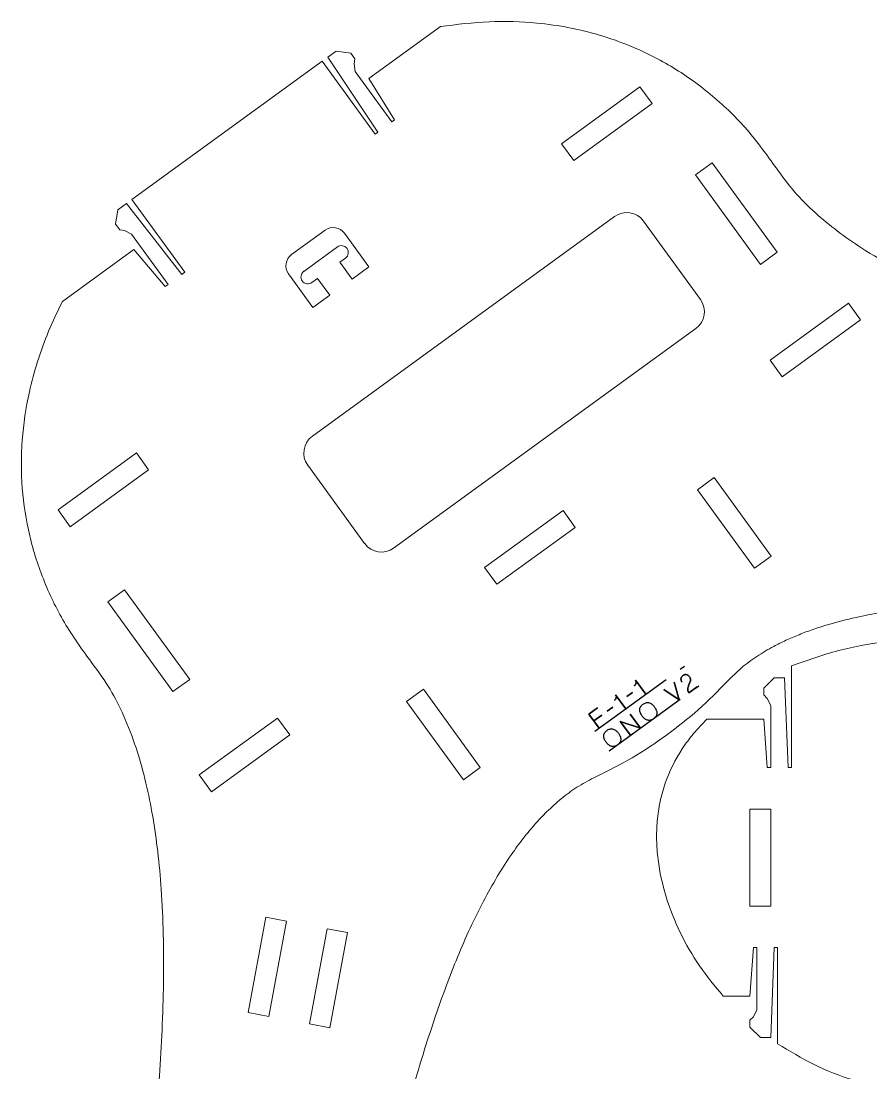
# Model space of a CAD drawing. Header units: millimetres. Extents: x 8 to 591, y 12 to 890.
# Drawn here: x 8 to 130.9, y 288.2 to 440.2 of the extents above; entities that cross this region are included whole.
import ezdxf

# ---------------------------------------------------------------- set-up
doc = ezdxf.new("R2010")
doc.units = ezdxf.units.MM
doc.linetypes.add('CENTERX2', pattern=[20.32, 12.7, -2.54, 2.54, -2.54])

msp = doc.modelspace()

# ---------------------------------------------------------------- linework, layer by layer
at = {"color": 7, "linetype": 'Continuous', "lineweight": 15}
for p, q in [((58.31, 431.94), (68.66, 439.45)), ((52.36, 435.03), (53.57, 435.91)), ((59.6, 424.21), (52.36, 435.03)), ((53.57, 435.91), (55.67, 435.58)), ((55.67, 435.58), (56.26, 434.77)), ((56.26, 434.77), (56.15, 434.07)), ((24.05, 414.45), (51.55, 434.44)), ((51.55, 434.44), (59.19, 423.92)), ((56.15, 434.07), (56.33, 432.97)), ((56.33, 432.97), (61.62, 425.68)), ((62.02, 425.98), (58.31, 431.94)), ((97.5, 430.74), (86.17, 422.51)), ((99.26, 428.31), (97.5, 430.74)), ((99.26, 428.31), (87.94, 420.08)), ((61.62, 425.68), (62.02, 425.98)), ((59.19, 423.92), (59.6, 424.21)), ((87.94, 420.08), (86.17, 422.51)), ((105.51, 418.02), (107.94, 419.78)), ((107.94, 419.78), (117.34, 406.84)), ((105.51, 418.02), (114.91, 405.07)), ((23.24, 413.87), (22.02, 412.98)), ((31.28, 403.64), (23.24, 413.87)), ((24.05, 414.45), (31.69, 403.94)), ((22.02, 412.98), (21.69, 410.89)), ((50.13, 380.25), (93.82, 411.99)), ((21.69, 410.89), (22.28, 410.08)), ((98.01, 411.33), (106.24, 400)), ((22.28, 410.08), (22.98, 409.97)), ((22.98, 409.97), (23.97, 409.45)), ((23.97, 409.45), (29.26, 402.17)), ((51.98, 410.03), (47.13, 406.5)), ((58.3, 404.73), (54.77, 409.59)), ((48.89, 404.07), (53.74, 407.6)), ((24.34, 407.25), (13.99, 399.73)), ((28.85, 401.88), (24.34, 407.25)), ((54.92, 405.98), (54.11, 405.4)), ((114.91, 405.07), (117.34, 406.84)), ((54.11, 405.4), (55.87, 402.97)), ((55.87, 402.97), (58.3, 404.73)), ((31.69, 403.94), (31.28, 403.64)), ((46.68, 403.71), (50.21, 398.85)), ((50.87, 403.04), (50.07, 402.46)), ((52.64, 400.62), (50.87, 403.04)), ((29.26, 402.17), (28.85, 401.88)), ((50.21, 398.85), (52.64, 400.62)), ((127.63, 399.48), (116.3, 391.25)), ((129.39, 397.05), (127.63, 399.48)), ((129.39, 397.05), (118.07, 388.82)), ((105.57, 395.81), (61.88, 364.07)), ((118.07, 388.82), (116.3, 391.25)), ((13.36, 369.61), (24.69, 377.84)), ((26.45, 375.41), (24.69, 377.84)), ((57.69, 364.74), (49.47, 376.06)), ((15.13, 367.18), (26.45, 375.41)), ((108.24, 374.27), (105.82, 372.51)), ((116.47, 362.94), (108.24, 374.27)), ((114.05, 361.18), (105.82, 372.51)), ((15.13, 367.18), (13.36, 369.61)), ((75.04, 361.27), (86.37, 369.5)), ((88.13, 367.07), (86.37, 369.5)), ((76.81, 358.85), (88.13, 367.07)), ((116.47, 362.94), (114.05, 361.18)), ((76.81, 358.85), (75.04, 361.27)), ((22.99, 358.06), (20.56, 356.3)), ((22.99, 358.06), (32.39, 345.12)), ((20.56, 356.3), (29.97, 343.36)), ((119.4, 332.36), (119.4, 347.07)), ((32.39, 345.12), (29.97, 343.36)), ((116.9, 345.36), (115.4, 343.86)), ((118.4, 345.36), (116.9, 345.36)), ((118.9, 332.36), (118.4, 345.36)), ((63.75, 341.94), (66.18, 343.71)), ((74.4, 332.38), (66.18, 343.71)), ((115.4, 343.86), (115.4, 342.86)), ((115.4, 342.86), (115.9, 342.36)), ((115.9, 342.36), (116.4, 341.36)), ((71.98, 330.62), (63.75, 341.94)), ((116.4, 341.36), (116.4, 332.36)), ((33.78, 331.3), (45.11, 339.52)), ((46.87, 337.1), (45.11, 339.52)), ((115.4, 339.36), (107.16, 339.36)), ((115.9, 332.36), (115.4, 339.36)), ((35.55, 328.87), (46.87, 337.1)), ((71.98, 330.62), (74.4, 332.38)), ((116.4, 332.36), (115.9, 332.36)), ((119.4, 332.36), (118.9, 332.36)), ((35.55, 328.87), (33.78, 331.3)), ((116.4, 326.36), (113.4, 326.36)), ((113.4, 326.36), (113.4, 312.36)), ((116.4, 326.36), (116.4, 312.36)), ((116.4, 312.36), (113.4, 312.36)), ((40.87, 296.96), (43.42, 310.73)), ((43.42, 310.73), (46.37, 310.18)), ((43.82, 296.42), (46.37, 310.18)), ((49.72, 295.32), (52.27, 309.09)), ((55.22, 308.54), (52.27, 309.09)), ((52.67, 294.77), (55.22, 308.54)), ((113.9, 306.36), (113.4, 299.36)), ((114.4, 306.36), (113.9, 306.36)), ((114.4, 297.36), (114.4, 306.36)), ((116.9, 306.36), (116.4, 293.36)), ((117.4, 306.36), (116.9, 306.36)), ((117.4, 292.47), (117.4, 306.36)), ((113.4, 299.36), (109.51, 299.36)), ((40.87, 296.96), (43.82, 296.42)), ((113.9, 296.36), (114.4, 297.36)), ((52.67, 294.77), (49.72, 295.32)), ((113.4, 295.86), (113.9, 296.36)), ((113.4, 294.86), (113.4, 295.86)), ((114.9, 293.36), (113.4, 294.86)), ((116.4, 293.36), (114.9, 293.36))]:
    msp.add_line(p, q, dxfattribs=at)
at = {"color": 7, "linetype": 'CENTERX2'}
for p, q in [((90.99, 337.63), (103.93, 347.03)), ((93.04, 334.8), (105.99, 344.2))]:
    msp.add_line(p, q, dxfattribs=at)
at = {"color": 7, "linetype": 'Continuous', "flags": 128}
for points in [[(104.57, 343.17), (104.52, 343.25), (104.48, 343.33), (104.45, 343.4), (104.43, 343.47), (104.41, 343.53), (104.4, 343.6), (104.4, 343.66), (104.4, 343.73), (104.4, 343.79), (104.41, 343.85), (104.43, 343.91), (104.45, 343.97), (104.49, 344.09), (104.53, 344.22), (104.53, 344.22), (104.78, 344.88), (104.78, 344.88), (104.79, 344.94), (104.8, 344.99), (104.81, 345.03), (104.81, 345.08), (104.8, 345.17), (104.77, 345.25), (104.74, 345.33), (104.69, 345.41), (104.64, 345.48), (104.59, 345.55), (104.59, 345.55), (104.56, 345.59), (104.53, 345.62), (104.49, 345.66), (104.45, 345.69), (104.41, 345.72), (104.36, 345.75), (104.31, 345.77), (104.25, 345.79), (104.19, 345.81), (104.13, 345.81), (104.07, 345.81), (104, 345.81), (103.93, 345.79), (103.86, 345.76), (103.79, 345.73), (103.71, 345.68), (103.71, 345.68), (103.64, 345.62), (103.58, 345.56), (103.53, 345.5), (103.49, 345.44), (103.47, 345.38), (103.44, 345.31), (103.43, 345.25), (103.42, 345.18), (103.42, 345.12), (103.43, 345.06), (103.44, 344.99), (103.46, 344.93), (103.49, 344.87), (103.52, 344.81), (103.55, 344.75), (103.59, 344.7), (103.59, 344.7), (103.55, 344.75), (103.52, 344.81), (103.49, 344.87), (103.46, 344.93), (103.44, 344.99), (103.43, 345.06), (103.42, 345.12), (103.42, 345.18), (103.43, 345.25), (103.44, 345.31), (103.47, 345.38), (103.49, 345.44), (103.53, 345.5), (103.58, 345.56), (103.64, 345.62), (103.71, 345.68), (103.71, 345.68), (103.79, 345.73), (103.86, 345.76), (103.93, 345.79), (104, 345.81), (104.07, 345.81), (104.13, 345.81), (104.19, 345.81), (104.25, 345.79), (104.31, 345.77), (104.36, 345.75), (104.41, 345.72), (104.45, 345.69), (104.49, 345.66), (104.53, 345.62), (104.56, 345.59), (104.59, 345.55), (104.59, 345.55), (104.64, 345.48), (104.69, 345.41), (104.74, 345.33), (104.77, 345.25), (104.8, 345.17), (104.81, 345.08), (104.81, 345.03), (104.8, 344.99), (104.79, 344.94), (104.78, 344.88), (104.78, 344.88), (104.53, 344.22), (104.53, 344.22), (104.49, 344.09), (104.45, 343.97), (104.43, 343.91), (104.41, 343.85), (104.4, 343.79), (104.4, 343.73), (104.4, 343.66), (104.4, 343.6), (104.41, 343.53), (104.43, 343.47), (104.45, 343.4), (104.48, 343.33), (104.52, 343.25), (104.57, 343.17), (104.57, 343.17), (105.78, 344.05), (105.78, 344.05), (104.57, 343.17)], [(96.86, 344.98), (96.9, 344.92), (96.93, 344.86), (96.95, 344.79), (96.96, 344.73), (96.96, 344.67), (96.95, 344.61), (96.94, 344.56), (96.92, 344.5), (96.9, 344.45), (96.87, 344.41), (96.85, 344.36), (96.81, 344.32), (96.78, 344.28), (96.75, 344.25), (96.72, 344.22), (96.7, 344.2), (96.7, 344.2), (96.72, 344.22), (96.75, 344.25), (96.78, 344.28), (96.81, 344.32), (96.85, 344.36), (96.87, 344.41), (96.9, 344.45), (96.92, 344.5), (96.94, 344.56), (96.95, 344.61), (96.96, 344.67), (96.96, 344.73), (96.95, 344.79), (96.93, 344.86), (96.9, 344.92), (96.86, 344.98), (96.86, 344.98), (98.33, 342.96), (98.33, 342.96), (96.86, 344.98)], [(103.16, 342.14), (100.95, 343.63), (100.95, 343.63), (103.16, 342.14), (103.16, 342.14), (102.42, 344.7), (102.42, 344.7), (103.16, 342.14)], [(93.98, 342.89), (94.02, 342.83), (94.05, 342.76), (94.07, 342.7), (94.08, 342.64), (94.08, 342.58), (94.07, 342.52), (94.06, 342.47), (94.04, 342.41), (94.02, 342.36), (94, 342.32), (93.97, 342.27), (93.94, 342.23), (93.9, 342.19), (93.87, 342.16), (93.85, 342.13), (93.82, 342.11), (93.82, 342.11), (93.85, 342.13), (93.87, 342.16), (93.9, 342.19), (93.94, 342.23), (93.97, 342.27), (94, 342.32), (94.02, 342.36), (94.04, 342.41), (94.06, 342.47), (94.07, 342.52), (94.08, 342.58), (94.08, 342.64), (94.07, 342.7), (94.05, 342.76), (94.02, 342.83), (93.98, 342.89), (93.98, 342.89), (95.45, 340.87), (95.45, 340.87), (93.98, 342.89)], [(96.44, 343.21), (95.62, 342.62), (95.62, 342.62), (96.44, 343.21)], [(90.12, 340.09), (91.37, 341), (91.37, 341), (90.12, 340.09), (90.12, 340.09), (91.59, 338.07), (91.59, 338.07), (90.12, 340.09)], [(93.56, 341.12), (92.75, 340.53), (92.75, 340.53), (93.56, 341.12)], [(99.47, 339.42), (99.37, 339.36), (99.28, 339.31), (99.18, 339.26), (99.08, 339.23), (98.98, 339.2), (98.88, 339.19), (98.77, 339.19), (98.67, 339.2), (98.56, 339.22), (98.46, 339.26), (98.35, 339.32), (98.24, 339.38), (98.19, 339.42), (98.14, 339.47), (98.08, 339.51), (98.03, 339.57), (97.98, 339.62), (97.92, 339.69), (97.87, 339.75), (97.82, 339.82), (97.82, 339.82), (97.77, 339.9), (97.72, 339.97), (97.68, 340.04), (97.64, 340.1), (97.61, 340.17), (97.58, 340.24), (97.55, 340.3), (97.53, 340.37), (97.5, 340.49), (97.48, 340.61), (97.47, 340.72), (97.48, 340.83), (97.5, 340.94), (97.54, 341.04), (97.58, 341.13), (97.64, 341.22), (97.7, 341.3), (97.77, 341.38), (97.85, 341.46), (97.94, 341.52), (97.94, 341.52), (98.03, 341.59), (98.13, 341.64), (98.23, 341.69), (98.33, 341.72), (98.43, 341.75), (98.53, 341.76), (98.64, 341.76), (98.74, 341.75), (98.85, 341.72), (98.95, 341.68), (99.06, 341.63), (99.17, 341.56), (99.22, 341.52), (99.28, 341.48), (99.33, 341.43), (99.39, 341.37), (99.44, 341.32), (99.49, 341.25), (99.54, 341.19), (99.6, 341.12), (99.6, 341.12), (99.65, 341.05), (99.69, 340.97), (99.74, 340.9), (99.78, 340.84), (99.81, 340.77), (99.84, 340.7), (99.86, 340.64), (99.89, 340.58), (99.92, 340.45), (99.93, 340.33), (99.94, 340.22), (99.93, 340.11), (99.91, 340.01), (99.87, 339.91), (99.83, 339.82), (99.77, 339.73), (99.71, 339.65), (99.64, 339.57), (99.56, 339.49)], [(99.47, 339.42), (99.37, 339.36), (99.28, 339.31), (99.18, 339.26), (99.08, 339.23), (98.98, 339.2), (98.88, 339.19), (98.77, 339.19), (98.67, 339.2), (98.56, 339.22), (98.46, 339.26), (98.35, 339.32), (98.24, 339.38), (98.19, 339.42), (98.14, 339.47), (98.08, 339.51), (98.03, 339.57), (97.98, 339.62), (97.92, 339.69), (97.87, 339.75), (97.82, 339.82), (97.82, 339.82), (97.77, 339.9), (97.72, 339.97), (97.68, 340.04), (97.64, 340.1), (97.61, 340.17), (97.58, 340.24), (97.55, 340.3), (97.53, 340.37), (97.5, 340.49), (97.48, 340.61), (97.47, 340.72), (97.48, 340.83), (97.5, 340.94), (97.54, 341.04), (97.58, 341.13), (97.64, 341.22), (97.7, 341.3), (97.77, 341.38), (97.85, 341.46), (97.94, 341.52), (97.94, 341.52), (98.03, 341.59), (98.13, 341.64), (98.23, 341.69), (98.33, 341.72), (98.43, 341.75), (98.53, 341.76), (98.64, 341.76), (98.74, 341.75), (98.85, 341.72), (98.95, 341.68), (99.06, 341.63), (99.17, 341.56), (99.22, 341.52), (99.28, 341.48), (99.33, 341.43), (99.39, 341.37), (99.44, 341.32), (99.49, 341.25), (99.54, 341.19), (99.6, 341.12), (99.6, 341.12), (99.65, 341.05), (99.69, 340.97), (99.74, 340.9), (99.78, 340.84), (99.81, 340.77), (99.84, 340.7), (99.86, 340.64), (99.89, 340.58), (99.92, 340.45), (99.93, 340.33), (99.94, 340.22), (99.93, 340.11), (99.91, 340.01), (99.87, 339.91), (99.83, 339.82), (99.77, 339.73), (99.71, 339.65), (99.64, 339.57), (99.56, 339.49), (99.47, 339.42)], [(90.84, 339.11), (91.97, 339.93), (91.97, 339.93), (90.84, 339.11)], [(94.64, 339.05), (97.55, 338.07), (97.55, 338.07), (96.08, 340.09), (96.08, 340.09), (97.55, 338.07), (97.55, 338.07), (94.64, 339.05), (94.64, 339.05), (96.11, 337.03), (96.11, 337.03), (94.64, 339.05)], [(94.26, 335.64), (94.16, 335.57), (94.07, 335.52), (93.97, 335.48), (93.87, 335.44), (93.77, 335.42), (93.67, 335.4), (93.56, 335.4), (93.46, 335.41), (93.35, 335.44), (93.25, 335.48), (93.14, 335.53), (93.03, 335.6), (92.98, 335.64), (92.92, 335.68), (92.87, 335.73), (92.82, 335.78), (92.76, 335.84), (92.71, 335.9), (92.66, 335.97), (92.6, 336.04), (92.6, 336.04), (92.55, 336.11), (92.51, 336.18), (92.46, 336.25), (92.43, 336.32), (92.39, 336.39), (92.36, 336.45), (92.34, 336.52), (92.32, 336.58), (92.29, 336.7), (92.27, 336.82), (92.26, 336.94), (92.27, 337.05), (92.29, 337.15), (92.32, 337.25), (92.37, 337.34), (92.42, 337.43), (92.49, 337.52), (92.56, 337.59), (92.64, 337.67), (92.73, 337.74), (92.73, 337.74), (92.82, 337.8), (92.92, 337.85), (93.02, 337.9), (93.12, 337.93), (93.22, 337.96), (93.32, 337.97), (93.42, 337.97), (93.53, 337.96), (93.64, 337.93), (93.74, 337.89), (93.85, 337.84), (93.96, 337.77), (94.01, 337.73), (94.07, 337.69), (94.12, 337.64), (94.17, 337.59), (94.23, 337.53), (94.28, 337.47), (94.33, 337.4), (94.39, 337.33), (94.39, 337.33), (94.44, 337.26), (94.48, 337.19), (94.53, 337.12), (94.56, 337.05), (94.6, 336.98), (94.63, 336.92), (94.65, 336.85), (94.67, 336.79), (94.7, 336.67), (94.72, 336.55), (94.73, 336.43), (94.72, 336.33), (94.69, 336.22), (94.66, 336.13), (94.62, 336.03), (94.56, 335.94), (94.5, 335.86), (94.42, 335.78), (94.34, 335.71)], [(94.26, 335.64), (94.16, 335.57), (94.07, 335.52), (93.97, 335.48), (93.87, 335.44), (93.77, 335.42), (93.67, 335.4), (93.56, 335.4), (93.46, 335.41), (93.35, 335.44), (93.25, 335.48), (93.14, 335.53), (93.03, 335.6), (92.98, 335.64), (92.92, 335.68), (92.87, 335.73), (92.82, 335.78), (92.76, 335.84), (92.71, 335.9), (92.66, 335.97), (92.6, 336.04), (92.6, 336.04), (92.55, 336.11), (92.51, 336.18), (92.46, 336.25), (92.43, 336.32), (92.39, 336.39), (92.36, 336.45), (92.34, 336.52), (92.32, 336.58), (92.29, 336.7), (92.27, 336.82), (92.26, 336.94), (92.27, 337.05), (92.29, 337.15), (92.32, 337.25), (92.37, 337.34), (92.42, 337.43), (92.49, 337.52), (92.56, 337.59), (92.64, 337.67), (92.73, 337.74), (92.73, 337.74), (92.82, 337.8), (92.92, 337.85), (93.02, 337.9), (93.12, 337.93), (93.22, 337.96), (93.32, 337.97), (93.42, 337.97), (93.53, 337.96), (93.64, 337.93), (93.74, 337.89), (93.85, 337.84), (93.96, 337.77), (94.01, 337.73), (94.07, 337.69), (94.12, 337.64), (94.17, 337.59), (94.23, 337.53), (94.28, 337.47), (94.33, 337.4), (94.39, 337.33), (94.39, 337.33), (94.44, 337.26), (94.48, 337.19), (94.53, 337.12), (94.56, 337.05), (94.6, 336.98), (94.63, 336.92), (94.65, 336.85), (94.67, 336.79), (94.7, 336.67), (94.72, 336.55), (94.73, 336.43), (94.72, 336.33), (94.69, 336.22), (94.66, 336.13), (94.62, 336.03), (94.56, 335.94), (94.5, 335.86), (94.42, 335.78), (94.34, 335.71), (94.26, 335.64)]]:
    msp.add_lwpolyline(points, dxfattribs=at)
at = {"color": 7, "linetype": 'Continuous', "lineweight": 15}
for centre, radius, start, end in [((95.58, 409.57), 3, 36, 126), ((53.16, 408.41), 2, 36, 126), ((54.33, 406.79), 1, 306, 126), ((48.3, 404.88), 2, 126, 216), ((49.48, 403.27), 1, 126, 306), ((103.81, 398.24), 3, 306, 36), ((51.89, 377.83), 3, 126, 216), ((60.12, 366.5), 3, 216, 306)]:
    msp.add_arc(centre, radius, start, end, dxfattribs=at)
for points, knots in [([(117.22, 418.97), (115.86, 420.87), (113.14, 424.65), (108.1, 429.53), (102.43, 433.64), (96.88, 436.45), (91.78, 438.25), (87.25, 439.36), (81.88, 440.12), (75.63, 440.33), (71.01, 439.75), (68.66, 439.45)], [0, 0, 0, 0, 0.1249575, 0.249929, 0.3752058, 0.4998895, 0.582354, 0.6654507, 0.7500013, 0.8729119, 1, 1, 1, 1]), ([(245.26, 384.22), (244.26, 383.62), (242.14, 382.34), (238.47, 381.36), (234.46, 380.79), (230.45, 380.66), (226.51, 380.82), (222.77, 381.16), (219.13, 381.61), (215.42, 382.17), (211.61, 382.81), (207.43, 383.59), (202.77, 384.49), (197.58, 385.54), (192.24, 386.66), (187.1, 387.75), (182.4, 388.78), (177.39, 389.92), (172.09, 391.18), (166.53, 392.6), (161.05, 394.12), (155.6, 395.77), (150.17, 397.62), (144.83, 399.64), (139.63, 401.89), (134.44, 404.48), (129.95, 407.12), (126.05, 409.83), (122.78, 412.52), (119.74, 415.51), (118.06, 417.82), (117.22, 418.97)], [0, 0, 0, 0, 0.025251, 0.053909, 0.081914, 0.113515, 0.141208, 0.16799, 0.195376, 0.221201, 0.249921, 0.279494, 0.313984, 0.353393, 0.395061, 0.433038, 0.468005, 0.499965, 0.545165, 0.586835, 0.624989, 0.669275, 0.710936, 0.750019, 0.793803, 0.83455, 0.876378, 0.90739, 0.937905, 0.968834, 1, 1, 1, 1]), ([(18.46, 347.22), (17.08, 349.1), (14.32, 352.85), (11.24, 359.16), (9.08, 365.82), (8.01, 372.73), (8.01, 379.73), (8.93, 385.86), (10.35, 391.09), (11.94, 395.48), (13.3, 398.3), (13.99, 399.73)], [0, 0, 0, 0, 0.124962, 0.249938, 0.375228, 0.499907, 0.623737, 0.7499, 0.831516, 0.914685, 1, 1, 1, 1]), ([(110.15, 344.87), (110.81, 345.52), (112.12, 346.83), (114.4, 348.48), (116.57, 349.77), (118.62, 350.79), (120.51, 351.6), (122.52, 352.35), (125.26, 353.23), (128.85, 354.15), (133.38, 354.99), (138.11, 355.6), (142.8, 355.98), (147.43, 356.19), (151.98, 356.27), (156.44, 356.24), (160.72, 356.14), (164.27, 356.01), (167.14, 355.88), (169.46, 355.76), (171.98, 355.63), (174.96, 355.46), (178.04, 355.29), (180.83, 355.13), (183.38, 354.99), (185.93, 354.87), (188.73, 354.75), (191.2, 354.65), (193.5, 354.57), (195.79, 354.5), (198.48, 354.42), (201.32, 354.34), (204.01, 354.25), (206.3, 354.18), (208.89, 354.08), (211.81, 353.94), (215.23, 353.74), (218.59, 353.48), (221.87, 353.13), (224.78, 352.72), (227.24, 352.26), (229.34, 351.76), (231.3, 351.19), (233.22, 350.5), (235.09, 349.68), (236.93, 348.66), (238.66, 347.49), (239.61, 346.46), (240.08, 345.94)], [0, 0, 0, 0, 0.02075, 0.041351, 0.062475, 0.077153, 0.092436, 0.108366, 0.12498, 0.156709, 0.190917, 0.227734, 0.263191, 0.295894, 0.331267, 0.364624, 0.395605, 0.426805, 0.443798, 0.459899, 0.478634, 0.500005, 0.526622, 0.547457, 0.562509, 0.583556, 0.60439, 0.625014, 0.638755, 0.655789, 0.676118, 0.698899, 0.719209, 0.73625, 0.750022, 0.777078, 0.801394, 0.826534, 0.852281, 0.87503, 0.892099, 0.908178, 0.923307, 0.937532, 0.953774, 0.968784, 0.984537, 1, 1, 1, 1]), ([(140.4, 350.97), (138.01, 350.89), (133.24, 350.72), (126.15, 349.46), (121.65, 347.87), (119.4, 347.07)], [0, 0, 0, 0, 0.333848, 0.666232, 1, 1, 1, 1]), ([(11.95, 214.7), (12.83, 215.47), (14.7, 217.1), (16.9, 220.47), (18.85, 224.6), (20.22, 228.71), (21.23, 232.56), (21.95, 235.86), (22.58, 239.24), (23.15, 242.69), (23.73, 246.6), (24.35, 251.31), (25.03, 257), (25.72, 263.19), (26.38, 269.38), (26.95, 275.08), (27.51, 281.16), (28.02, 287.56), (28.43, 294.52), (28.65, 301.35), (28.63, 308.11), (28.35, 314.43), (27.83, 320.11), (27.11, 325.24), (26.1, 330.25), (24.74, 335.15), (23, 339.69), (20.98, 343.75), (19.3, 346.06), (18.46, 347.22)], [0, 0, 0, 0, 0.025252, 0.053911, 0.086918, 0.124891, 0.148071, 0.173678, 0.198648, 0.223022, 0.249915, 0.284899, 0.326572, 0.374939, 0.420713, 0.462387, 0.499963, 0.553783, 0.602519, 0.65188, 0.702815, 0.750018, 0.789827, 0.827126, 0.86293, 0.901356, 0.937821, 0.968801, 1, 1, 1, 1]), ([(101.31, 337.03), (102.88, 338.23), (106.02, 340.62), (108.77, 343.45), (110.15, 344.87)], [0, 0, 0, 0, 0.499992, 1, 1, 1, 1]), ([(107.16, 339.36), (106.51, 338.68), (105.22, 337.34), (103.01, 334.35), (101.34, 331.02), (100.35, 327.44), (99.95, 324.69), (99.86, 321.9), (100.13, 318.2), (101.14, 313.64), (103.21, 308.48), (105.97, 303.64), (108.33, 300.79), (109.51, 299.36)], [0, 0, 0, 0, 0.063788, 0.125376, 0.250132, 0.312329, 0.375464, 0.437266, 0.500928, 0.625481, 0.750631, 0.874849, 1, 1, 1, 1]), ([(101.31, 337.03), (99.69, 335.91), (96.44, 333.66), (92.9, 331.92), (91.12, 331.04)], [0, 0, 0, 0, 0.499991, 1, 1, 1, 1]), ([(91.12, 331.04), (90.3, 330.62), (88.64, 329.77), (86.37, 328.12), (84.3, 326.3), (82.39, 324.31), (80.6, 322.16), (78.72, 319.59), (76.78, 316.55), (74.8, 313), (72.89, 309.11), (71.12, 305.05), (69.46, 300.81), (67.88, 296.37), (66.36, 291.7), (64.92, 286.95), (63.63, 282.41), (62.36, 277.74), (61.06, 272.82), (59.81, 268.07), (58.59, 263.52), (57.46, 259.42), (56.22, 255.04), (54.85, 250.33), (53.53, 245.85), (52.35, 241.77), (51.39, 238.33), (50.47, 234.85), (49.57, 231.23), (48.81, 227.7), (48.18, 224.2), (47.79, 220.93), (47.65, 217.76), (47.79, 214.69), (48.23, 211.98), (48.92, 209.64), (49.61, 208.42), (49.95, 207.81)], [0, 0, 0, 0, 0.020754, 0.041356, 0.062476, 0.082181, 0.102984, 0.124978, 0.153196, 0.183377, 0.215615, 0.249989, 0.282233, 0.317242, 0.355045, 0.39197, 0.428044, 0.460474, 0.500015, 0.541431, 0.570124, 0.605235, 0.63635, 0.671805, 0.714651, 0.740743, 0.766604, 0.794407, 0.821042, 0.849864, 0.875049, 0.90028, 0.923323, 0.945826, 0.968783, 0.984493, 1, 1, 1, 1]), ([(117.4, 292.47), (119.13, 291.41), (122.59, 289.28), (128.31, 287.1), (134.27, 285.66), (138.36, 285.48), (140.4, 285.39)], [0, 0, 0, 0, 0.249911, 0.49853, 0.749382, 1, 1, 1, 1])]:
    msp.add_open_spline(points, degree=3, knots=knots, dxfattribs=at)

doc.saveas('drawing.dxf')
